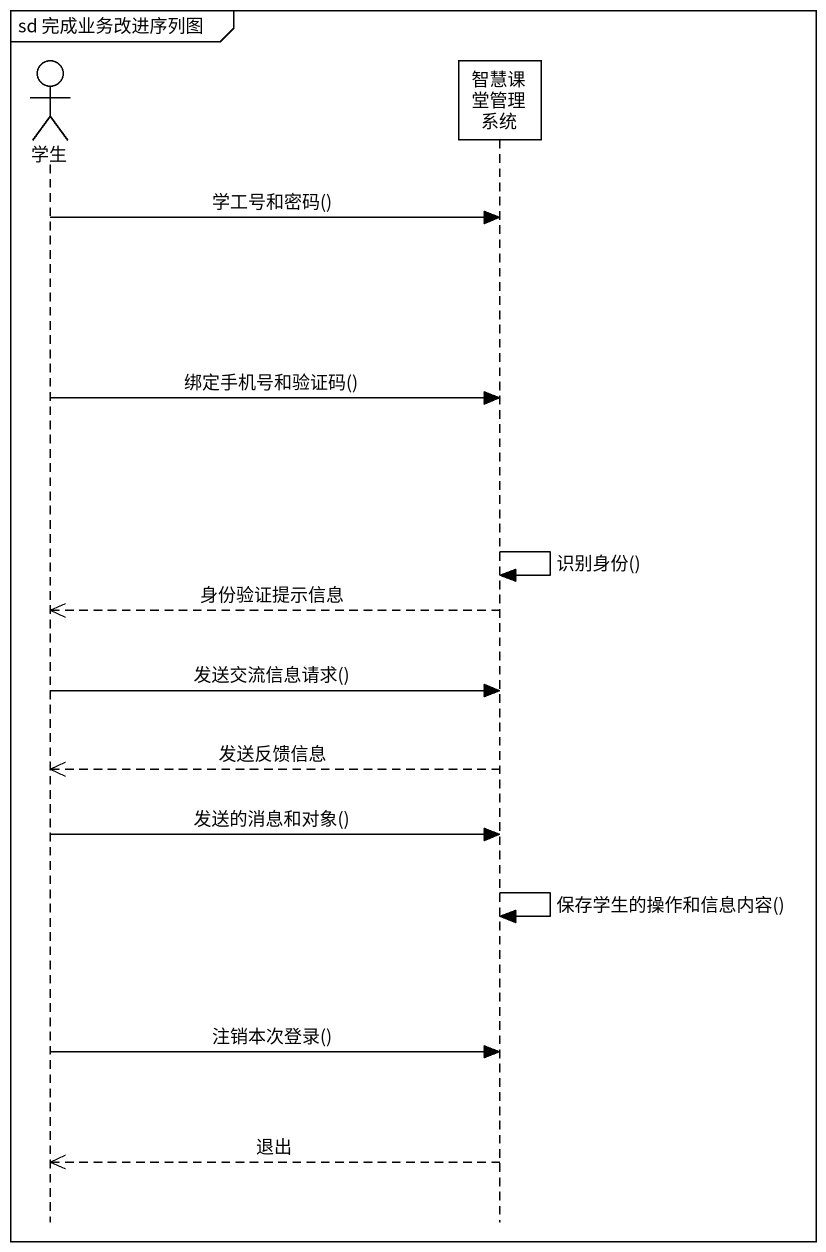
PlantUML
@startuml
mainframe sd 完成业务改进序列图
hide footbox
actor 学生
participant 智慧课堂管理系统

学生 -> 智慧课堂管理系统 : 学工号和密码()
学生 -> 智慧课堂管理系统 : 绑定手机号和验证码()
智慧课堂管理系统 -> 智慧课堂管理系统 : 识别身份()
智慧课堂管理系统 -->> 学生 : 身份验证提示信息
学生 -> 智慧课堂管理系统 : 发送交流信息请求()
智慧课堂管理系统 -->> 学生 : 发送反馈信息
学生 -> 智慧课堂管理系统 : 发送的消息和对象()
智慧课堂管理系统 -> 智慧课堂管理系统 : 保存学生的操作和信息内容()
学生 -> 智慧课堂管理系统 : 注销本次登录()
智慧课堂管理系统 -->> 学生 : 退出
@enduml
